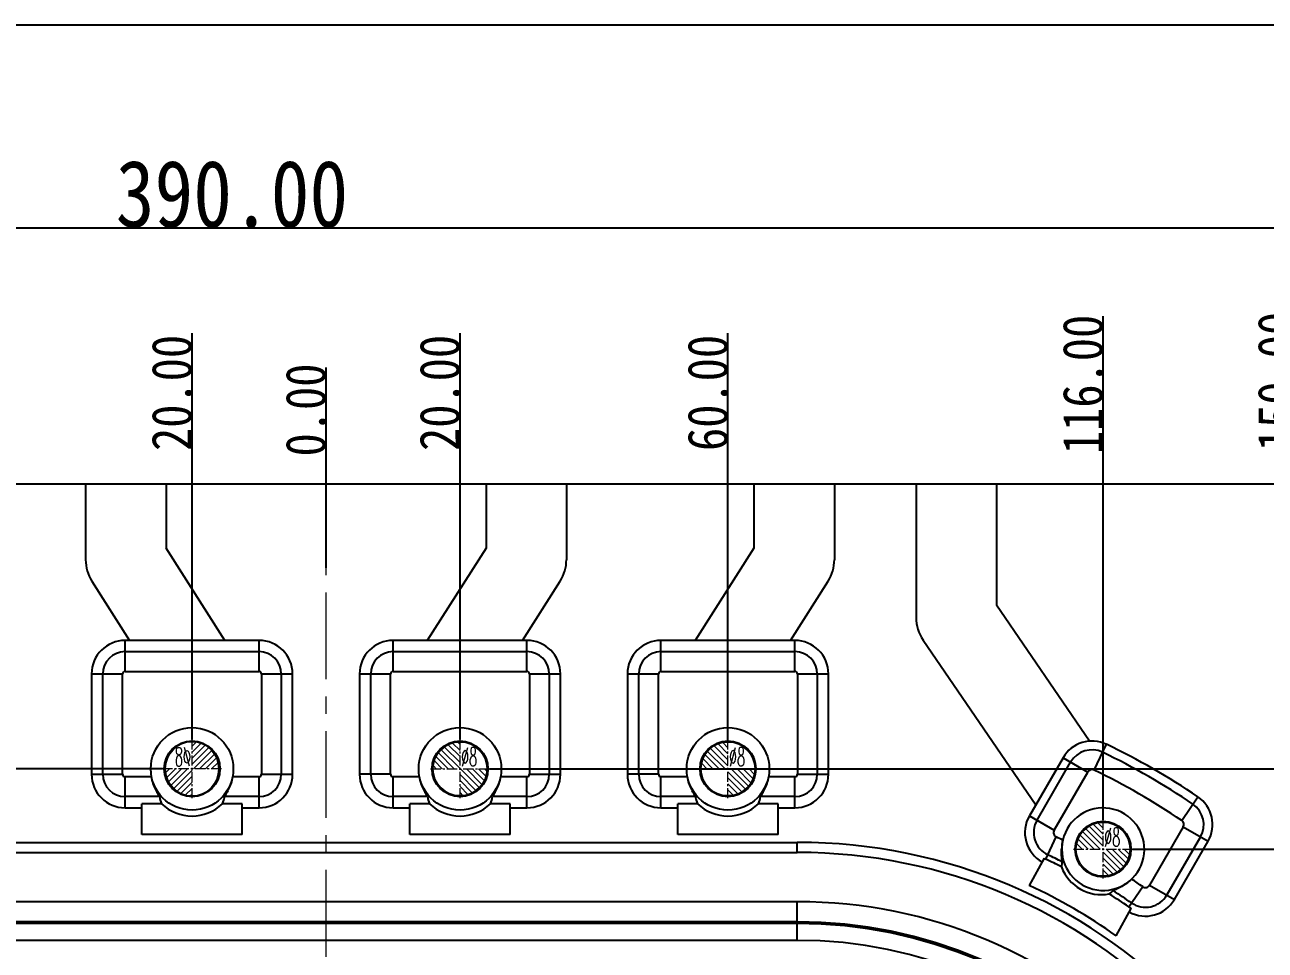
# Model space of a CAD drawing. Header units: millimetres. Extents: x -840 to 1682, y -9216 to -2117.
# Drawn here: x 327.1 to 512.3, y -5354.6 to -5216.3 of the extents above; entities that cross this region are included whole.
import ezdxf

# ---------------------------------------------------------------- set-up
doc = ezdxf.new("R2010")
doc.units = ezdxf.units.MM
doc.header["$LTSCALE"] = 16.335
doc.header["$PDMODE"] = 3
doc.header["$PDSIZE"] = 8
doc.linetypes.add('CENTER', pattern=[0.6, 0.375, -0.075, 0.075, -0.075])
doc.linetypes.add('HIDDEN', pattern=[0.2, 0.1, -0.1])
doc.layers.get('0').update_dxf_attribs({"linetype": 'CONTINUOUS'})
doc.layers.get('Defpoints').update_dxf_attribs({"linetype": 'CONTINUOUS'})
for name, color, linetype, lineweight in [('center', 1, 'CENTER', 9), ('dim', 82, 'CONTINUOUS', 9), ('epin', 13, 'CONTINUOUS', 9)]:
    doc.layers.add(name, color=color, linetype=linetype, lineweight=lineweight)
doc.layers.add('DEFAULT_2', color=8, linetype='HIDDEN')
doc.styles.get("Standard").update_dxf_attribs({"font": 'txt', "width": 0.85})
doc.styles.add('TXT05', font='txt.shx', dxfattribs={"width": 0.5, "bigfont": 'gbcbig.shx'})
doc.dimstyles.new('mold', dxfattribs={"dimtxt": 10, "dimasz": 5, "dimexe": 0, "dimexo": 0, "dimgap": 0, "dimtad": 1, "dimzin": 1, "dimdsep": 46, "dimtxsty": 'Standard', "dimcen": 0, "dimclrd": 4, "dimclre": 4, "dimclrt": 6, "dimazin": 0, "dimtfac": 1, "dimtofl": 0, "dimtmove": 0, "dimatfit": 3, "dimfxl": 0, "dimarcsym": 0})

# ---------------------------------------------------------------- blocks, each defined once
blk = doc.blocks.new('*D707')
at = {"color": 4, "lineweight": -2}
for p, q in [((177.1, -5336.97), (177.1, -5246.64)), ((182.1, -5246.64), (562.1, -5246.64)), ((567.1, -5336.97), (567.1, -5246.64))]:
    blk.add_line(p, q, dxfattribs=at)
at = {"color": 4}
for points in [[(182.1, -5245.8), (182.1, -5247.47), (177.1, -5246.64)], [(562.1, -5245.8), (562.1, -5247.47), (567.1, -5246.64)]]:
    blk.add_solid(points, dxfattribs=at)
at = {"layer": 'Defpoints', "color": 0}
for p in [(567.1, -5246.64), (177.1, -5336.97), (567.1, -5336.97)]:
    blk.add_point(p, dxfattribs=at)
at = {"color": 6, "insert": (358.06, -5241.64), "char_height": 10, "attachment_point": 5}
blk.add_mtext('390.00', dxfattribs=at)
blk = doc.blocks.new('epin_ejp_8')
at = {"layer": 'epin'}
h = blk.add_hatch(dxfattribs=at)
h.set_pattern_fill('_ANSI31', color=123, scale=0.2, angle=90, style=0)
h.set_pattern_definition([(135, (790.4722, -3.5744), (-0.4490128, -0.4490128), [])])
h.paths.add_polyline_path([(0, 4, 0.414214), (-4, 0), (0, 0)])
h.paths.add_polyline_path([(4, 0), (0, 0), (0, -4, 0.414214)])
at = {"layer": 'epin', "color": 1, "linetype": 'CENTER', "ltscale": 0.248791}
for p, q in [((0, -4.4), (0, 4.4)), ((-4.4, 0), (4.4, 0))]:
    blk.add_line(p, q, dxfattribs=at)
at = {"layer": 'epin'}
blk.add_circle((0, 0), 4, dxfattribs=at)
at = {"layer": 'epin', "color": 6, "style": 'TXT05', "width": 0.5}
blk.add_text('%%c8', height=2.8, dxfattribs=at).set_placement((0.16, 0.4))
blk = doc.blocks.new('*D721')
at = {"layer": 'Defpoints', "color": 0}
for p in [(492.5, -5339.47), (574.55, -5339.47), (372.1, -5454.97)]:
    blk.add_point(p, dxfattribs=at)
at = {"layer": 'dim', "color": 4, "lineweight": -2}
blk.add_line((492.5, -5339.47), (595.8, -5339.47), dxfattribs=at)
at = {"layer": 'dim', "color": 6, "insert": (585.17, -5336.47), "char_height": 6, "attachment_point": 5}
blk.add_mtext('115.50', dxfattribs=at)
blk = doc.blocks.new('*D722')
at = {"layer": 'Defpoints', "color": 0}
for p in [(396.5, -5327.47), (574.55, -5327.47), (372.1, -5454.97)]:
    blk.add_point(p, dxfattribs=at)
at = {"layer": 'dim', "color": 4, "lineweight": -2}
blk.add_line((396.5, -5327.47), (597.5, -5327.47), dxfattribs=at)
at = {"layer": 'dim', "color": 6, "insert": (586.02, -5324.47), "char_height": 6, "attachment_point": 5}
blk.add_mtext('127.50', dxfattribs=at)
blk = doc.blocks.new('*D723')
at = {"layer": 'Defpoints', "color": 0}
for p in [(530.9, -5309.97), (574.55, -5309.97), (372.1, -5454.97)]:
    blk.add_point(p, dxfattribs=at)
at = {"layer": 'dim', "color": 4, "lineweight": -2}
blk.add_line((530.9, -5309.97), (596.65, -5309.97), dxfattribs=at)
at = {"layer": 'dim', "color": 6, "insert": (585.6, -5306.97), "char_height": 6, "attachment_point": 5}
blk.add_mtext('145.00', dxfattribs=at)
blk = doc.blocks.new('*D724')
at = {"layer": 'Defpoints', "color": 0}
for p in [(372.1, -5280.25), (372.1, -5297.42), (372.1, -5454.97)]:
    blk.add_point(p, dxfattribs=at)
at = {"layer": 'dim', "color": 4, "lineweight": -2}
blk.add_line((372.1, -5297.42), (372.1, -5267.5), dxfattribs=at)
at = {"layer": 'dim', "color": 6, "insert": (369.1, -5273.87), "char_height": 6, "attachment_point": 5, "rotation": 90}
blk.add_mtext('0.00', dxfattribs=at)
blk = doc.blocks.new('*D725')
at = {"layer": 'Defpoints', "color": 0}
for p in [(392.1, -5280.25), (392.1, -5323.07), (372.1, -5454.97)]:
    blk.add_point(p, dxfattribs=at)
at = {"layer": 'dim', "color": 4, "lineweight": -2}
blk.add_line((392.1, -5323.07), (392.1, -5262.4), dxfattribs=at)
at = {"layer": 'dim', "color": 6, "insert": (389.1, -5271.32), "char_height": 6, "attachment_point": 5, "rotation": 90}
blk.add_mtext('20.00', dxfattribs=at)
blk = doc.blocks.new('*D726')
at = {"layer": 'Defpoints', "color": 0}
for p in [(432.1, -5280.25), (432.1, -5323.3), (372.1, -5454.97)]:
    blk.add_point(p, dxfattribs=at)
at = {"layer": 'dim', "color": 4, "lineweight": -2}
blk.add_line((432.1, -5323.3), (432.1, -5262.4), dxfattribs=at)
at = {"layer": 'dim', "color": 6, "insert": (429.1, -5271.32), "char_height": 6, "attachment_point": 5, "rotation": 90}
blk.add_mtext('60.00', dxfattribs=at)
blk = doc.blocks.new('*D727')
at = {"layer": 'Defpoints', "color": 0}
for p in [(488.1, -5280.25), (488.1, -5335.07), (372.1, -5454.97)]:
    blk.add_point(p, dxfattribs=at)
at = {"layer": 'dim', "color": 4, "lineweight": -2}
blk.add_line((488.1, -5335.07), (488.1, -5259.85), dxfattribs=at)
at = {"layer": 'dim', "color": 6, "insert": (485.1, -5270.05), "char_height": 6, "attachment_point": 5, "rotation": 90}
blk.add_mtext('116.00', dxfattribs=at)
blk = doc.blocks.new('*D728')
at = {"layer": 'Defpoints', "color": 0}
for p in [(523.1, -5280.25), (523.1, -5369.07), (372.1, -5454.97)]:
    blk.add_point(p, dxfattribs=at)
at = {"layer": 'dim', "color": 4, "lineweight": -2}
blk.add_line((523.1, -5369.07), (523.1, -5259.85), dxfattribs=at)
at = {"layer": 'dim', "color": 6, "insert": (520.1, -5270.05), "char_height": 6, "attachment_point": 5, "rotation": 90}
blk.add_mtext('151.00', dxfattribs=at)
blk = doc.blocks.new('*D729')
at = {"layer": 'Defpoints', "color": 0}
for p in [(517.21, -5280.25), (522.1, -5309.97), (372.1, -5454.97)]:
    blk.add_point(p, dxfattribs=at)
at = {"layer": 'dim', "color": 4, "lineweight": -2}
for p, q in [((517.21, -5284.25), (517.21, -5259)), ((522.1, -5288.25), (517.21, -5284.25)), ((522.1, -5309.97), (522.1, -5288.25))]:
    blk.add_line(p, q, dxfattribs=at)
at = {"layer": 'dim', "color": 6, "insert": (514.21, -5269.62), "char_height": 6, "attachment_point": 5, "rotation": 90}
blk.add_mtext('150.00', dxfattribs=at)
blk = doc.blocks.new('*D730')
at = {"layer": 'Defpoints', "color": 0}
for p in [(535.1, -5280.25), (535.1, -5423.57), (372.1, -5454.97)]:
    blk.add_point(p, dxfattribs=at)
at = {"layer": 'dim', "color": 4, "lineweight": -2}
blk.add_line((535.1, -5423.57), (535.1, -5258.15), dxfattribs=at)
at = {"layer": 'dim', "color": 6, "insert": (532.1, -5269.2), "char_height": 6, "attachment_point": 5, "rotation": 90}
blk.add_mtext('163.00', dxfattribs=at)
blk = doc.blocks.new('*D749')
at = {"layer": 'Defpoints', "color": 0}
for p in [(169.65, -5339.47), (251.7, -5339.47), (372.1, -5454.97)]:
    blk.add_point(p, dxfattribs=at)
at = {"layer": 'dim', "color": 4, "lineweight": -2}
blk.add_line((251.7, -5339.47), (148.4, -5339.47), dxfattribs=at)
at = {"layer": 'dim', "color": 6, "insert": (159.03, -5336.47), "char_height": 6, "attachment_point": 5}
blk.add_mtext('115.50', dxfattribs=at)
blk = doc.blocks.new('*D750')
at = {"layer": 'Defpoints', "color": 0}
for p in [(169.65, -5327.47), (347.7, -5327.47), (372.1, -5454.97)]:
    blk.add_point(p, dxfattribs=at)
at = {"layer": 'dim', "color": 4, "lineweight": -2}
blk.add_line((347.7, -5327.47), (146.7, -5327.47), dxfattribs=at)
at = {"layer": 'dim', "color": 6, "insert": (158.18, -5324.47), "char_height": 6, "attachment_point": 5}
blk.add_mtext('127.50', dxfattribs=at)
blk = doc.blocks.new('*D751')
at = {"layer": 'Defpoints', "color": 0}
for p in [(169.65, -5309.97), (213.3, -5309.97), (372.1, -5454.97)]:
    blk.add_point(p, dxfattribs=at)
at = {"layer": 'dim', "color": 4, "lineweight": -2}
blk.add_line((213.3, -5309.97), (147.55, -5309.97), dxfattribs=at)
at = {"layer": 'dim', "color": 6, "insert": (158.6, -5306.97), "char_height": 6, "attachment_point": 5}
blk.add_mtext('145.00', dxfattribs=at)
blk = doc.blocks.new('*D752')
at = {"layer": 'Defpoints', "color": 0}
for p in [(352.1, -5280.25), (352.1, -5323.07), (372.1, -5454.97)]:
    blk.add_point(p, dxfattribs=at)
at = {"layer": 'dim', "color": 4, "lineweight": -2}
blk.add_line((352.1, -5323.07), (352.1, -5262.4), dxfattribs=at)
at = {"layer": 'dim', "color": 6, "insert": (349.1, -5271.32), "char_height": 6, "attachment_point": 5, "rotation": 90}
blk.add_mtext('20.00', dxfattribs=at)
blk = doc.blocks.new('*D753')
at = {"layer": 'Defpoints', "color": 0}
for p in [(312.1, -5280.25), (312.1, -5323.3), (372.1, -5454.97)]:
    blk.add_point(p, dxfattribs=at)
at = {"layer": 'dim', "color": 4, "lineweight": -2}
blk.add_line((312.1, -5323.3), (312.1, -5262.4), dxfattribs=at)
at = {"layer": 'dim', "color": 6, "insert": (309.1, -5271.32), "char_height": 6, "attachment_point": 5, "rotation": 90}
blk.add_mtext('60.00', dxfattribs=at)
blk = doc.blocks.new('*D754')
at = {"layer": 'Defpoints', "color": 0}
for p in [(256.1, -5280.25), (256.1, -5335.07), (372.1, -5454.97)]:
    blk.add_point(p, dxfattribs=at)
at = {"layer": 'dim', "color": 4, "lineweight": -2}
blk.add_line((256.1, -5335.07), (256.1, -5259.85), dxfattribs=at)
at = {"layer": 'dim', "color": 6, "insert": (253.1, -5270.05), "char_height": 6, "attachment_point": 5, "rotation": 90}
blk.add_mtext('116.00', dxfattribs=at)
blk = doc.blocks.new('*D755')
at = {"layer": 'Defpoints', "color": 0}
for p in [(221.1, -5280.25), (221.1, -5369.07), (372.1, -5454.97)]:
    blk.add_point(p, dxfattribs=at)
at = {"layer": 'dim', "color": 4, "lineweight": -2}
blk.add_line((221.1, -5369.07), (221.1, -5259.85), dxfattribs=at)
at = {"layer": 'dim', "color": 6, "insert": (218.1, -5270.05), "char_height": 6, "attachment_point": 5, "rotation": 90}
blk.add_mtext('151.00', dxfattribs=at)
blk = doc.blocks.new('*D756')
at = {"layer": 'Defpoints', "color": 0}
for p in [(226.98, -5280.25), (222.1, -5309.97), (372.1, -5454.97)]:
    blk.add_point(p, dxfattribs=at)
at = {"layer": 'dim', "color": 4, "lineweight": -2}
for p, q in [((226.98, -5284.25), (226.98, -5259)), ((222.1, -5288.25), (226.98, -5284.25)), ((222.1, -5309.97), (222.1, -5288.25))]:
    blk.add_line(p, q, dxfattribs=at)
at = {"layer": 'dim', "color": 6, "insert": (223.98, -5269.62), "char_height": 6, "attachment_point": 5, "rotation": 90}
blk.add_mtext('150.00', dxfattribs=at)
blk = doc.blocks.new('*D757')
at = {"layer": 'Defpoints', "color": 0}
for p in [(209.1, -5280.25), (209.1, -5423.57), (372.1, -5454.97)]:
    blk.add_point(p, dxfattribs=at)
at = {"layer": 'dim', "color": 4, "lineweight": -2}
blk.add_line((209.1, -5423.57), (209.1, -5258.15), dxfattribs=at)
at = {"layer": 'dim', "color": 6, "insert": (206.1, -5269.2), "char_height": 6, "attachment_point": 5, "rotation": 90}
blk.add_mtext('163.00', dxfattribs=at)

msp = doc.modelspace()

# ---------------------------------------------------------------- linework, layer by layer
at = {"color": 7, "linetype": 'Continuous'}
for p, q in [((515.099, -5284.969), (229.099, -5284.969)), ((336.212, -5284.969), (336.212, -5296.229)), ((348.212, -5284.969), (348.212, -5294.484)), ((395.986, -5284.969), (395.986, -5294.484)), ((407.986, -5284.969), (407.986, -5296.229)), ((435.986, -5284.969), (435.986, -5294.484)), ((447.986, -5284.969), (447.986, -5296.229)), ((460.194, -5284.969), (460.194, -5304.852)), ((472.194, -5284.969), (472.194, -5303.001)), ((356.99, -5308.3), (348.212, -5294.484)), ((395.986, -5294.484), (387.22, -5308.283)), ((435.986, -5294.484), (427.22, -5308.283)), ((337.148, -5299.446), (342.762, -5308.283)), ((401.425, -5308.3), (407.05, -5299.446)), ((441.425, -5308.3), (447.05, -5299.446)), ((486.066, -5323.337), (472.194, -5303.001)), ((342.099, -5312.916), (342.099, -5308.283)), ((362.099, -5308.283), (342.099, -5308.283)), ((362.099, -5312.916), (362.099, -5308.283)), ((382.099, -5312.916), (382.099, -5308.283)), ((402.099, -5308.283), (382.099, -5308.283)), ((402.099, -5312.916), (402.099, -5308.283)), ((422.099, -5312.916), (422.099, -5308.283)), ((442.099, -5308.283), (422.099, -5308.283)), ((442.099, -5312.916), (442.099, -5308.283)), ((461.237, -5308.233), (478.038, -5332.862)), ((342.099, -5309.961), (362.099, -5309.961)), ((382.099, -5309.961), (402.099, -5309.961)), ((422.099, -5309.961), (442.099, -5309.961)), ((337.099, -5313.283), (337.099, -5328.283)), ((337.099, -5313.283), (341.732, -5313.283)), ((338.778, -5328.283), (338.778, -5313.283)), ((341.732, -5328.283), (341.732, -5313.283)), ((342.099, -5312.916), (362.099, -5312.916)), ((362.466, -5313.283), (362.466, -5328.283)), ((362.466, -5313.283), (367.099, -5313.283)), ((365.42, -5313.283), (365.42, -5328.283)), ((367.099, -5328.283), (367.099, -5313.283)), ((377.099, -5313.283), (377.099, -5328.283)), ((377.099, -5313.283), (381.732, -5313.283)), ((378.778, -5328.283), (378.778, -5313.283)), ((381.732, -5328.283), (381.732, -5313.283)), ((382.099, -5312.916), (402.099, -5312.916)), ((402.466, -5313.283), (402.466, -5328.283)), ((402.466, -5313.283), (407.099, -5313.283)), ((405.42, -5313.283), (405.42, -5328.283)), ((407.099, -5328.283), (407.099, -5313.283)), ((417.099, -5313.283), (417.099, -5328.283)), ((417.099, -5313.283), (421.732, -5313.283)), ((418.778, -5328.283), (418.778, -5313.283)), ((421.732, -5328.283), (421.732, -5313.283)), ((422.099, -5312.916), (442.099, -5312.916)), ((442.466, -5313.283), (442.466, -5328.283)), ((442.466, -5313.283), (447.099, -5313.283)), ((445.42, -5313.283), (445.42, -5328.283)), ((447.099, -5328.283), (447.099, -5313.283)), ((486.753, -5327.657), (488.608, -5323.799)), ((482.127, -5325.814), (477.096, -5334.493)), ((478.244, -5335.156), (483.26, -5326.468)), ((482.127, -5325.814), (485.819, -5327.945)), ((337.099, -5328.283), (341.732, -5328.283)), ((342.099, -5333.283), (342.099, -5328.649)), ((346.038, -5328.649), (342.099, -5328.649)), ((362.099, -5328.649), (358.16, -5328.649)), ((362.099, -5333.283), (362.099, -5328.649)), ((362.466, -5328.283), (367.099, -5328.283)), ((381.732, -5328.283), (377.099, -5328.283)), ((382.099, -5333.283), (382.099, -5328.649)), ((386.038, -5328.649), (382.099, -5328.649)), ((402.099, -5328.649), (398.16, -5328.649)), ((402.099, -5333.283), (402.099, -5328.649)), ((402.466, -5328.283), (407.099, -5328.283)), ((421.732, -5328.283), (417.099, -5328.283)), ((422.099, -5333.283), (422.099, -5328.649)), ((426.038, -5328.649), (422.099, -5328.649)), ((442.099, -5328.649), (438.16, -5328.649)), ((442.099, -5333.283), (442.099, -5328.649)), ((442.466, -5328.283), (447.099, -5328.283)), ((480.803, -5336.633), (485.819, -5327.945)), ((347.225, -5331.604), (342.099, -5331.604)), ((344.599, -5337.283), (344.599, -5332.673)), ((347.534, -5332.673), (344.599, -5332.673)), ((359.599, -5332.673), (356.664, -5332.673)), ((362.099, -5331.604), (356.974, -5331.604)), ((359.599, -5337.283), (359.599, -5332.673)), ((387.225, -5331.604), (382.099, -5331.604)), ((384.599, -5337.283), (384.599, -5332.673)), ((387.534, -5332.673), (384.599, -5332.673)), ((399.599, -5332.673), (396.664, -5332.673)), ((402.099, -5331.604), (396.974, -5331.604)), ((399.599, -5337.283), (399.599, -5332.673)), ((427.225, -5331.604), (422.099, -5331.604)), ((424.599, -5337.283), (424.599, -5332.673)), ((427.534, -5332.673), (424.599, -5332.673)), ((439.599, -5332.673), (436.664, -5332.673)), ((442.099, -5331.604), (436.974, -5331.604)), ((439.599, -5337.283), (439.599, -5332.673)), ((499.849, -5335.188), (502.251, -5331.645)), ((342.099, -5333.283), (344.599, -5333.283)), ((359.599, -5333.283), (362.099, -5333.283)), ((382.099, -5333.283), (384.599, -5333.283)), ((399.599, -5333.283), (402.099, -5333.283)), ((422.099, -5333.283), (424.599, -5333.283)), ((439.599, -5333.283), (442.099, -5333.283)), ((477.096, -5334.493), (480.803, -5336.633)), ((500.068, -5336.143), (495.053, -5344.828)), ((500.068, -5336.143), (503.775, -5338.283)), ((359.599, -5337.283), (344.599, -5337.283)), ((399.599, -5337.283), (384.599, -5337.283)), ((439.599, -5337.283), (424.599, -5337.283)), ((479.557, -5340.966), (481.12, -5337.644)), ((502.627, -5337.62), (497.612, -5346.306)), ((498.76, -5346.969), (503.775, -5338.283)), ((301.749, -5338.452), (442.449, -5338.452)), ((301.749, -5339.958), (442.449, -5339.958)), ((442.449, -5339.958), (442.449, -5338.452)), ((479.289, -5340.826), (477.057, -5344.886)), ((491.938, -5348.083), (494.022, -5345.061)), ((495.053, -5344.828), (498.76, -5346.969)), ((442.449, -5347.312), (301.749, -5347.312)), ((442.449, -5353.085), (442.449, -5347.312)), ((490.05, -5352.387), (492.296, -5348.302)), ((442.449, -5350.323), (301.749, -5350.323)), ((442.449, -5350.575), (301.749, -5350.575)), ((442.449, -5353.085), (301.749, -5353.085))]:
    msp.add_line(p, q, dxfattribs=at)
msp.add_lwpolyline([(102.751, -5216.335), (774.352, -5216.335), (774.352, -5704.391), (102.751, -5704.391)], close=True)
for centre, radius in [((352.099, -5327.469), 6.16), ((392.099, -5327.469), 6.16), ((432.099, -5327.469), 6.16), ((352.099, -5327.469), 4.167), ((392.099, -5327.469), 4.167), ((432.099, -5327.469), 4.167), ((488.099, -5339.469), 4.167)]:
    msp.add_circle(centre, radius, dxfattribs=at)
for centre, radius, start, end in [((342.212, -5296.229), 6, 180, 212.42788), ((401.986, -5296.229), 6, 327.57212, 0), ((441.986, -5296.229), 6, 327.57212, 0), ((466.194, -5304.852), 6, 180, 214.29999), ((342.099, -5313.283), 5, 90, 180), ((362.099, -5313.283), 5, 0, 90), ((382.099, -5313.283), 5, 90, 180), ((402.099, -5313.283), 5, 0, 90), ((422.099, -5313.283), 5, 90, 180), ((442.099, -5313.283), 5, 0, 90), ((342.099, -5313.283), 3.321, 90, 180), ((362.099, -5313.283), 3.321, 0, 90), ((382.099, -5313.283), 3.321, 90, 180), ((402.099, -5313.283), 3.321, 0, 90), ((422.099, -5313.283), 3.321, 90, 180), ((442.099, -5313.283), 3.321, 0, 90), ((342.099, -5313.283), 0.367, 90, 180), ((362.099, -5313.283), 0.367, 0, 90), ((382.099, -5313.283), 0.367, 90, 180), ((402.099, -5313.283), 0.367, 0, 90), ((422.099, -5313.283), 0.367, 90, 180), ((442.099, -5313.283), 0.367, 0, 90), ((486.442, -5328.305), 4.982, 64.33151, 150), ((486.442, -5328.305), 3.674, 64.33151, 150), ((442.449, -5419.844), 105.235, 55.86157, 64.33151), ((442.449, -5419.844), 106.562, 55.86157, 64.33151), ((342.099, -5328.283), 5, 180, 270), ((342.099, -5328.283), 3.321, 180, 270), ((342.099, -5328.283), 0.367, 180, 270), ((362.099, -5328.283), 5, 270, 0), ((362.099, -5328.283), 3.321, 270, 0), ((362.099, -5328.283), 0.367, 270, 0), ((382.099, -5328.283), 5, 180, 270), ((382.099, -5328.283), 3.321, 180, 270), ((382.099, -5328.283), 0.367, 180, 270), ((402.099, -5328.283), 5, 270, 0), ((402.099, -5328.283), 3.321, 270, 0), ((402.099, -5328.283), 0.367, 270, 0), ((422.099, -5328.283), 5, 180, 270), ((422.099, -5328.283), 3.321, 180, 270), ((422.099, -5328.283), 0.367, 180, 270), ((442.099, -5328.283), 5, 270, 0), ((442.099, -5328.283), 3.321, 270, 0), ((442.099, -5328.283), 0.367, 270, 0), ((486.442, -5328.305), 0.719, 64.33151, 150), ((442.449, -5419.844), 102.281, 55.86157, 64.33151), ((499.445, -5335.783), 3.674, 330, 55.86157), ((499.445, -5335.783), 5, 330, 55.86157), ((481.426, -5336.993), 5, 150, 240.90011), ((488.099, -5339.469), 6.16, 180, 167.202), ((481.426, -5336.993), 3.674, 150, 244.80564), ((499.445, -5335.783), 0.719, 330, 55.86157), ((481.426, -5336.993), 0.719, 150, 244.80564), ((442.449, -5419.844), 90.842, 64.13618, 64.80564), ((489.385, -5339.757), 7.493, 167.2348, 177.79886), ((442.449, -5419.844), 81.393, 0, 90), ((442.449, -5419.844), 79.886, 0, 90), ((481.169, -5337.54), 3.786, 240.22887, 244.80463), ((442.449, -5419.844), 87.171, 63.10049, 64.80564), ((442.449, -5419.844), 87.888, 63.26146, 64.80564), ((487.902, -5342.554), 6.031, 168.52206, 175.72436), ((487.865, -5339.881), 6.377, 200.40452, 280.40549), ((442.449, -5419.844), 90.842, 55.40867, 56.6739), ((442.449, -5419.844), 82.562, 54.79145, 65.21772), ((485.55, -5341.219), 6.031, 305.08572, 312.28802), ((442.449, -5419.844), 87.888, 55.40867, 57.54862), ((494.43, -5344.469), 0.719, 235.40867, 330), ((442.449, -5419.844), 72.532, 0, 90), ((442.449, -5419.844), 87.171, 55.40867, 57.7096), ((494.43, -5344.469), 5, 240.93083, 330), ((494.43, -5344.469), 3.674, 235.40867, 330), ((494.087, -5344.967), 3.785, 235.40881, 241.76901), ((442.449, -5419.844), 69.521, 0, 90), ((442.449, -5419.844), 69.269, 0, 90), ((442.449, -5419.844), 66.76, 0, 90)]:
    msp.add_arc(centre, radius, start, end, dxfattribs=at)
for centre, major_axis, ratio, start_param, end_param in [((352.099, -5330.326), (0, 5.758), 0.8682238, -4.4886352, -4.292583), ((352.099, -5327.903), (0, 6.609), 0.9978449, -3.9061124, -2.3770729), ((352.099, -5330.326), (0, 5.758), 0.8682238, -1.9906023, -1.7945501), ((392.099, -5330.326), (0, 5.758), 0.8682238, -4.4886352, -4.292583), ((392.099, -5327.903), (0, 6.609), 0.9978449, -3.9061124, -2.3770729), ((392.099, -5330.326), (0, 5.758), 0.8682238, -1.9906023, -1.7945501), ((432.099, -5330.326), (0, 5.758), 0.8682238, -4.4886352, -4.292583), ((432.099, -5327.903), (0, 6.609), 0.9978449, -3.9061124, -2.3770729), ((432.099, -5330.326), (0, 5.758), 0.8682238, -1.9906023, -1.7945501)]:
    msp.add_ellipse(centre, major_axis=major_axis, ratio=ratio, start_param=start_param, end_param=end_param, dxfattribs=at)
for points, knots in [([(347.225, -5331.604), (347.215, -5331.554), (347.149, -5331.429), (347.03, -5331.209), (346.863, -5330.914), (346.601, -5330.407), (346.283, -5329.656), (346.106, -5329), (346.038, -5328.649)], [0, 0, 0, 0, 0.0480424, 0.1291844, 0.2368923, 0.3649516, 0.665, 1, 1, 1, 1]), ([(358.16, -5328.649), (358.092, -5329), (357.915, -5329.656), (357.597, -5330.407), (357.335, -5330.914), (357.169, -5331.209), (357.049, -5331.429), (356.984, -5331.554), (356.974, -5331.604)], [0, 0, 0, 0, 0.3349063, 0.6350209, 0.7631149, 0.8708324, 0.9519666, 1, 1, 1, 1]), ([(387.225, -5331.604), (387.215, -5331.554), (387.149, -5331.429), (387.03, -5331.209), (386.863, -5330.914), (386.601, -5330.407), (386.283, -5329.656), (386.106, -5329), (386.038, -5328.649)], [0, 0, 0, 0, 0.0480424, 0.1291844, 0.2368923, 0.3649516, 0.665, 1, 1, 1, 1]), ([(398.16, -5328.649), (398.092, -5329), (397.915, -5329.656), (397.597, -5330.407), (397.335, -5330.914), (397.169, -5331.209), (397.049, -5331.429), (396.984, -5331.554), (396.974, -5331.604)], [0, 0, 0, 0, 0.3349063, 0.6350209, 0.7631149, 0.8708324, 0.9519666, 1, 1, 1, 1]), ([(427.225, -5331.604), (427.215, -5331.554), (427.149, -5331.429), (427.03, -5331.209), (426.863, -5330.914), (426.601, -5330.407), (426.283, -5329.656), (426.106, -5329), (426.038, -5328.649)], [0, 0, 0, 0, 0.0480424, 0.1291844, 0.2368923, 0.3649516, 0.665, 1, 1, 1, 1]), ([(438.16, -5328.649), (438.092, -5329), (437.915, -5329.656), (437.597, -5330.407), (437.335, -5330.914), (437.169, -5331.209), (437.049, -5331.429), (436.984, -5331.554), (436.974, -5331.604)], [0, 0, 0, 0, 0.3349063, 0.6350209, 0.7631149, 0.8708324, 0.9519666, 1, 1, 1, 1]), ([(481.992, -5341.354), (481.998, -5341.323), (481.996, -5341.24), (481.978, -5341.015), (481.931, -5340.636), (481.891, -5340.09), (481.889, -5339.686), (481.898, -5339.469)], [0, 0, 0, 0, 0.0507259, 0.1303224, 0.3595114, 0.6562653, 1, 1, 1, 1]), ([(492.358, -5343.94), (492.096, -5344.19), (491.564, -5344.628), (490.856, -5345.06), (490.335, -5345.324), (490.017, -5345.47), (489.78, -5345.581), (489.648, -5345.644), (489.608, -5345.68)], [0, 0, 0, 0, 0.3317137, 0.6301312, 0.7586292, 0.8677655, 0.9508115, 1, 1, 1, 1])]:
    msp.add_open_spline(points, degree=3, knots=knots, dxfattribs=at)
at = {"layer": 'center', "color": 1, "linetype": 'CENTER', "ltscale": 2.114723}
msp.add_line((372.099, -5624.969), (372.099, -5284.969), dxfattribs=at)
at = {"layer": 'DEFAULT_2', "color": 8, "linetype": 'HIDDEN'}
msp.add_arc((488.099, -5339.469), 6.16, 167.202, 180, dxfattribs=at)

# ---------------------------------------------------------------- block references
at = {"layer": 'epin', "xscale": -1}
msp.add_blockref('epin_ejp_8', (352.099, -5327.469), dxfattribs=at)
at = {"layer": 'epin'}
for p in [(392.099, -5327.469), (432.099, -5327.469), (488.099, -5339.469)]:
    msp.add_blockref('epin_ejp_8', p, dxfattribs=at)

# ---------------------------------------------------------------- dimensions: what is measured, and where the dimension line sits
dim = msp.add_linear_dim(base=(567.099, -5246.635), p1=(177.099, -5336.969), p2=(567.099, -5336.969), dimstyle='mold')
dim.commit()
dim.dimension.update_dxf_attribs({"geometry": '*D707', "text_midpoint": (358.057, -5246.635), "dimtype": 160})
at = {"layer": 'dim'}
for feature_location, offset, dtype, origin, picture, middle in [((209.099, -5423.569), (0, 143.321), 1, (372.099, -5454.969), '*D757', (206.099, -5269.199)), ((535.099, -5423.569), (0, 143.321), 1, (372.099, -5454.969), '*D730', (532.099, -5269.199)), ((221.099, -5369.069), (0, 88.821), 1, (372.099, -5454.969), '*D755', (218.099, -5270.049)), ((222.099, -5309.969), (4.885, 29.721), 1, (372.099, -5454.969), '*D756', (223.984, -5269.624)), ((256.099, -5335.069), (0, 54.821), 1, (372.099, -5454.969), '*D754', (253.099, -5270.049)), ((522.099, -5309.969), (-4.885, 29.721), 1, (372.099, -5454.969), '*D729', (514.214, -5269.624)), ((488.099, -5335.069), (0, 54.821), 1, (372.099, -5454.969), '*D727', (485.099, -5270.049)), ((523.099, -5369.069), (0, 88.821), 1, (372.099, -5454.969), '*D728', (520.099, -5270.049)), ((312.099, -5323.302), (0, 43.053), 1, (372.099, -5454.969), '*D753', (309.099, -5271.324)), ((352.099, -5323.069), (0, 42.821), 1, (372.099, -5454.969), '*D752', (349.099, -5271.324)), ((392.099, -5323.069), (0, 42.821), 1, (372.099, -5454.969), '*D725', (389.099, -5271.324)), ((432.099, -5323.302), (0, 43.053), 1, (372.099, -5454.969), '*D726', (429.099, -5271.324)), ((372.099060009, -5297.420903347), (0, 17.17217388), 1, (372.099060009, -5454.969245401), '*D724', (369.099060009, -5273.873729467)), ((213.299, -5309.969), (-43.648, 0), 0, (372.099, -5454.969), '*D751', (158.601, -5306.969)), ((530.899, -5309.969), (43.648, 0), 0, (372.099, -5454.969), '*D723', (585.597, -5306.969)), ((347.699, -5327.469), (-178.048, 0), 0, (372.099, -5454.969), '*D750', (158.176, -5324.469)), ((396.499, -5327.469), (178.048, 0), 0, (372.099, -5454.969), '*D722', (586.022, -5324.469)), ((251.699, -5339.469), (-82.048, 0), 0, (372.099, -5454.969), '*D749', (159.026, -5336.469)), ((492.499, -5339.469), (82.048, 0), 0, (372.099, -5454.969), '*D721', (585.172, -5336.469))]:
    dim = msp.add_ordinate_dim(feature_location=feature_location, offset=offset, dtype=dtype, origin=origin, dimstyle='mold', override={"dimtxt": 6, "dimasz": 2}, dxfattribs=at)
    dim.commit()
    dim.dimension.update_dxf_attribs({"geometry": picture, "text_midpoint": middle})

doc.saveas('drawing.dxf')
